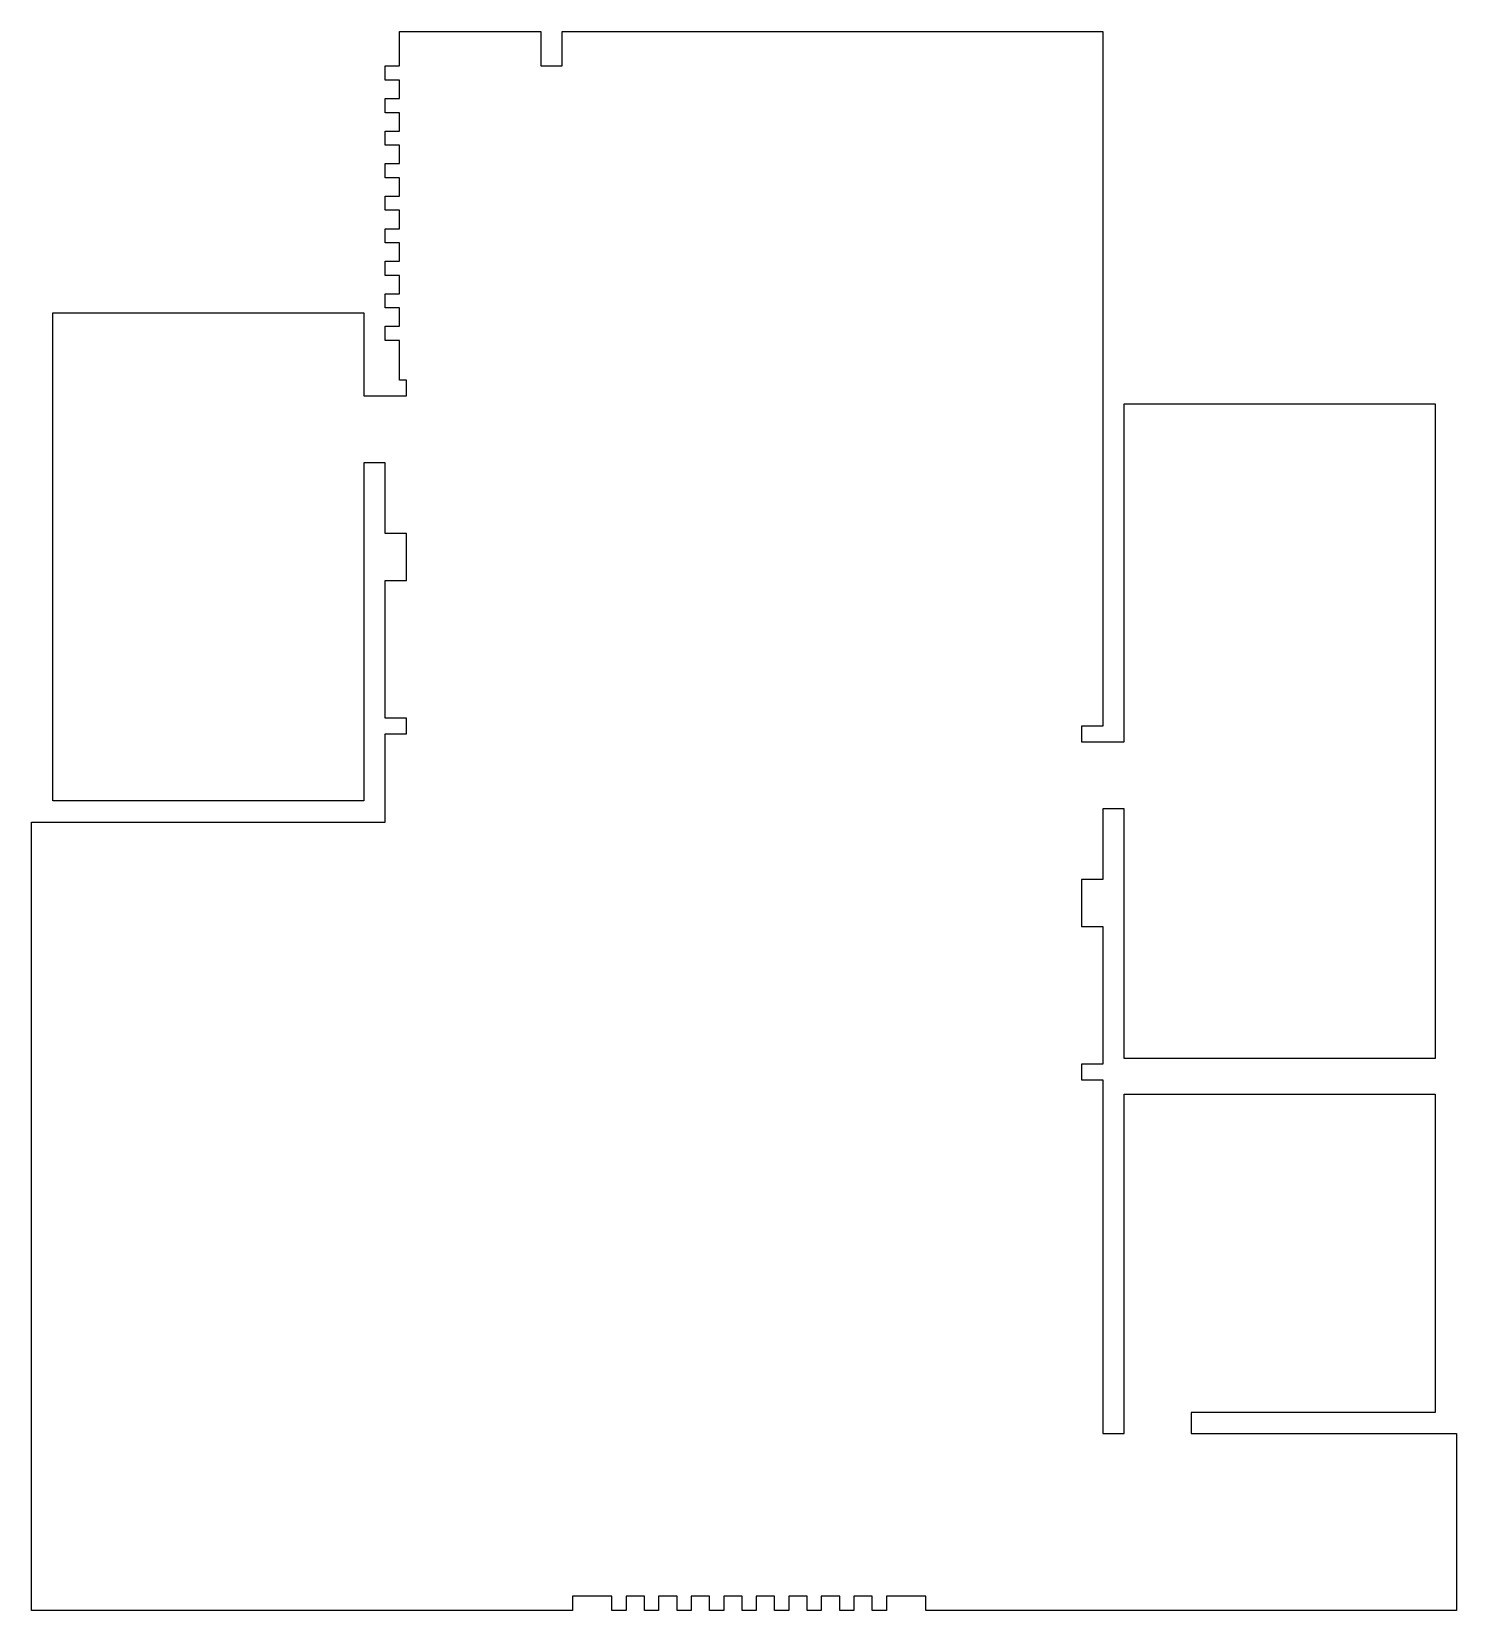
# Model space of a CAD drawing. Header units: metres. Extents: x 0 to 20.1, y 0 to 22.3.
import ezdxf

# ---------------------------------------------------------------- set-up
doc = ezdxf.new("R2010")
doc.units = ezdxf.units.M
doc.layers.add('Wire_ext', color=5, linetype='Continuous', true_color=0x0000ff)

msp = doc.modelspace()

# ---------------------------------------------------------------- linework, layer by layer
at = {"layer": 'Wire_ext'}
msp.add_lwpolyline([(0, 11.142), (5, 11.142), (5, 12.392), (5.3, 12.392), (5.3, 12.613), (5, 12.613), (5, 14.559), (5.3, 14.559), (5.3, 15.225), (5, 15.225), (5, 16.221), (4.7, 16.221), (4.7, 11.442), (0.3, 11.442), (0.3, 18.342), (4.7, 18.342), (4.7, 17.171), (5.3, 17.171), (5.3, 17.392), (5.2, 17.392), (5.2, 17.952), (5, 17.952), (5, 18.152), (5.2, 18.152), (5.2, 18.412), (5, 18.412), (5, 18.612), (5.2, 18.612), (5.2, 18.872), (5, 18.872), (5, 19.072), (5.2, 19.072), (5.2, 19.332), (5, 19.332), (5, 19.532), (5.2, 19.532), (5.2, 19.792), (5, 19.792), (5, 19.992), (5.2, 19.992), (5.2, 20.252), (5, 20.252), (5, 20.452), (5.2, 20.452), (5.2, 20.712), (5, 20.712), (5, 20.912), (5.2, 20.912), (5.2, 21.172), (5, 21.172), (5, 21.372), (5.2, 21.372), (5.2, 21.632), (5, 21.632), (5, 21.832), (5.2, 21.832), (5.2, 22.318), (7.2, 22.318), (7.2, 21.832), (7.5, 21.832), (7.5, 22.318), (15.146, 22.318), (15.146, 17.358), (15.146, 12.5), (14.846, 12.5), (14.846, 12.279), (15.446, 12.279), (15.446, 17.058), (19.846, 17.058), (19.846, 7.8), (15.446, 7.8), (15.446, 11.329), (15.146, 11.329), (15.146, 10.333), (14.846, 10.333), (14.846, 9.668), (15.146, 9.668), (15.146, 7.721), (14.846, 7.721), (14.846, 7.5), (15.146, 7.5), (15.146, 2.5), (15.446, 2.5), (15.446, 7.3), (19.846, 7.3), (19.846, 2.8), (16.396, 2.8), (16.396, 2.5), (20.146, 2.5), (20.146, 0), (12.646, 0), (12.646, 0.2), (12.086, 0.2), (12.086, 0), (11.886, 0), (11.886, 0.2), (11.626, 0.2), (11.626, 0), (11.426, 0), (11.426, 0.2), (11.166, 0.2), (11.166, 0), (10.966, 0), (10.966, 0.2), (10.706, 0.2), (10.706, 0), (10.506, 0), (10.506, 0.2), (10.246, 0.2), (10.246, 0), (10.046, 0), (10.046, 0.2), (9.786, 0.2), (9.786, 0), (9.586, 0), (9.586, 0.2), (9.326, 0.2), (9.326, 0), (9.126, 0), (9.126, 0.2), (8.866, 0.2), (8.866, 0), (8.666, 0), (8.666, 0.2), (8.406, 0.2), (8.406, 0), (8.206, 0), (8.206, 0.2), (7.646, 0.2), (7.646, 0), (0, 0)], close=True, dxfattribs=at)

doc.saveas('drawing.dxf')
